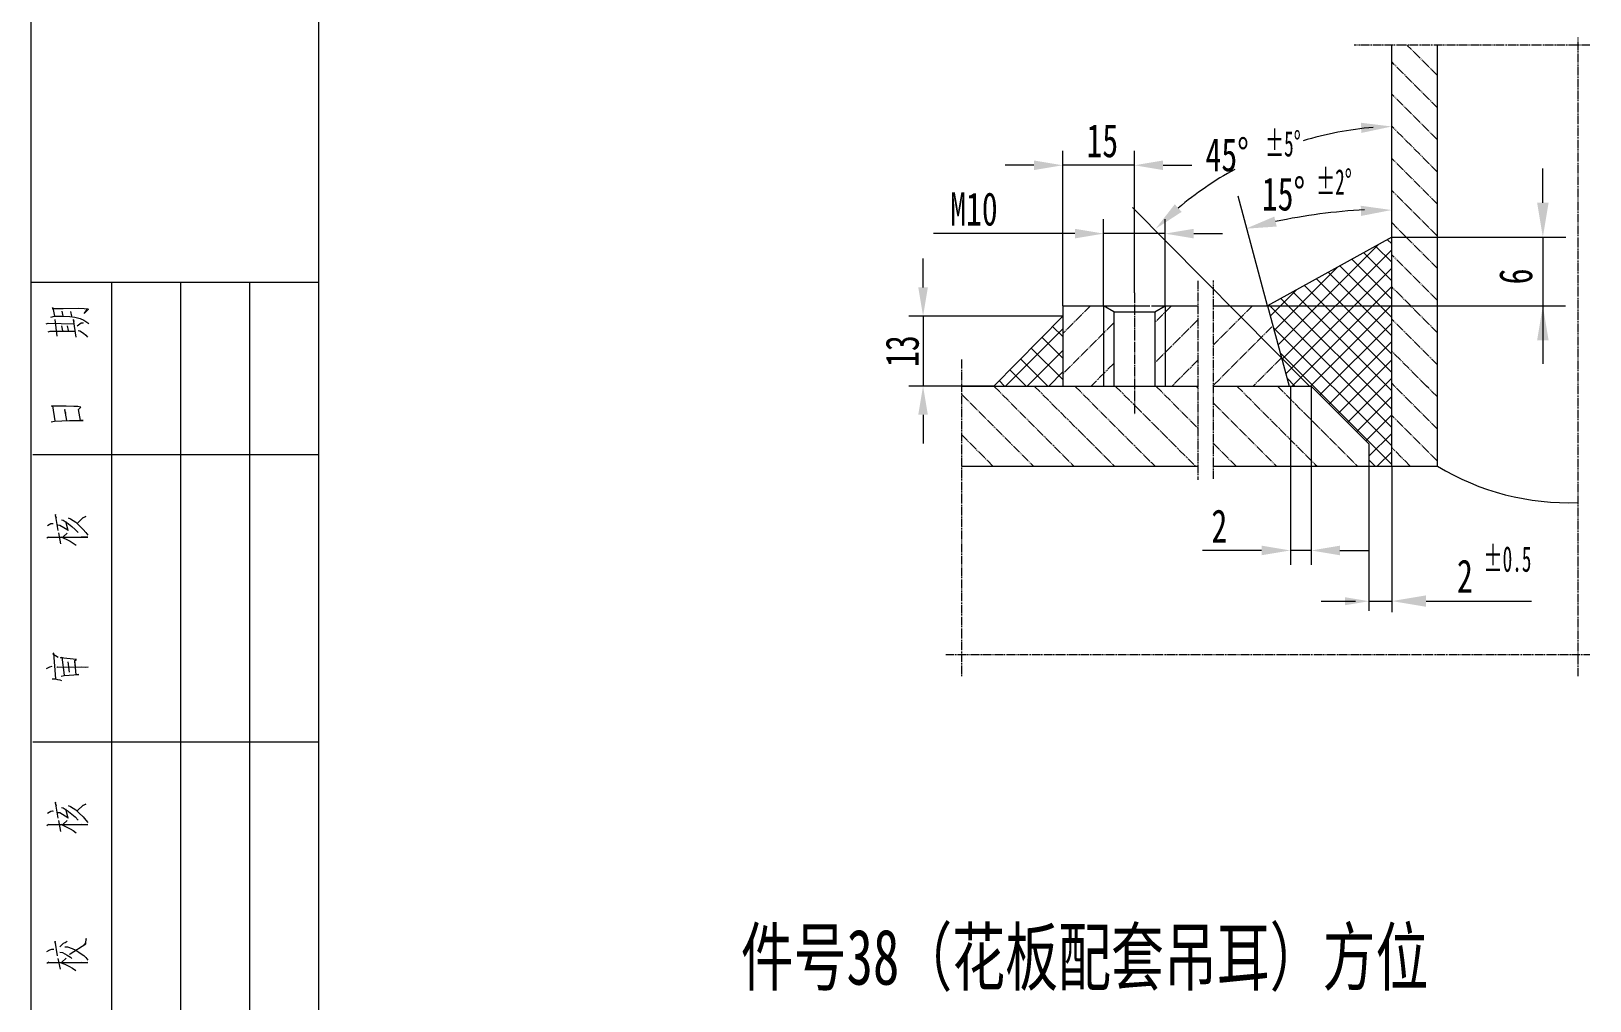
# Model space of a CAD drawing. Header units: millimetres. Extents: x 132745 to 150447, y -25377 to -12762.
# Drawn here: x 132745 to 134776, y -23464 to -22199 of the extents above; entities that cross this region are included whole.
import ezdxf

# ---------------------------------------------------------------- set-up
doc = ezdxf.new("R2010")
doc.units = ezdxf.units.MM
doc.linetypes.add('AD_LTYPE1 0 mm', pattern=[16, 13, -1, 1, -1])
doc.linetypes.add('AD_LTYPE2 0 mm', pattern=[16, 11, -1, 1, -1, 1, -1])
for name, color, linetype, lineweight in [('CAXA_0', 7, 'Continuous', 18), ('cdr_dim', 7, 'Continuous', 18), ('尺寸线层', 7, 'Continuous', 18)]:
    doc.layers.add(name, color=color, linetype=linetype, lineweight=lineweight)
for name, color, linetype, lineweight, true_color in [('cdr_dwg1', 4, 'Continuous', 18, 0x00ffff), ('cdr_dwg3', 1, 'AD_LTYPE1 0 mm', 18, 0xff0000), ('cdr_dwg4', 3, 'AD_LTYPE2 0 mm', 18, 0x00ff00)]:
    doc.layers.add(name, color=color, linetype=linetype, lineweight=lineweight, true_color=true_color)
doc.styles.add('HZ', font='simfang.ttf', dxfattribs={"width": 0.7})
doc.styles.add('UserTxtStyle10', font='simfang.ttf', dxfattribs={"width": 0.55})

msp = doc.modelspace()

# ---------------------------------------------------------------- hatches: boundary and pattern name
at = {"layer": 'CAXA_0', "linetype": 'Continuous'}
for points in [[(134707.684, -22423.287), (134722.617, -22423.287), (134715.15, -22468.087)], [(134457.105, -22948.073), (134457.105, -22937.62), (134488.465, -22942.846)]]:
    msp.add_hatch(color=7, dxfattribs=at).paths.add_polyline_path(points, flags=0)
at = {"layer": 'cdr_dim', "linetype": 'Continuous'}
for points in [[(134478.516, -22332.228), (134477.933, -22318.908), (134518.186, -22323.82)], [(134051.843, -22380.626), (134051.843, -22368.126), (134089.343, -22374.376)], [(134220.176, -22380.626), (134220.176, -22368.126), (134182.676, -22374.376)], [(134235.36, -22425.287), (134244.367, -22435.118), (134210.371, -22457.223)], [(134478.199, -22440.464), (134477.845, -22427.136), (134518.008, -22432.739)], [(134365.1, -22441.304), (134368.208, -22454.27), (134327.756, -22457.111)], [(134105.176, -22469.759), (134105.176, -22457.259), (134142.676, -22463.509)], [(134260.176, -22469.759), (134260.176, -22457.259), (134222.676, -22463.509)], [(133913.525, -22533.618), (133901.025, -22533.618), (133907.275, -22571.118)], [(134707.684, -22602.487), (134722.617, -22602.487), (134715.15, -22557.687)], [(133913.525, -22699.72), (133901.025, -22699.72), (133907.275, -22662.22)], [(134348.594, -22882.896), (134348.594, -22870.396), (134386.094, -22876.646)], [(134450.597, -22882.896), (134450.597, -22870.396), (134413.097, -22876.646)], [(134562.963, -22950.141), (134562.963, -22935.208), (134518.163, -22942.674)]]:
    msp.add_hatch(color=256, dxfattribs=at).paths.add_polyline_path(points, flags=0)

# ---------------------------------------------------------------- linework, layer by layer
at = {"layer": 'CAXA_0', "color": 3, "linetype": 'AD_LTYPE2 0 mm', "true_color": 0x00ff00}
for p, q in [((134776.387, -22217.535), (134469.114, -22217.535)), ((134761.023, -23040.508), (134761.023, -22207.643)), ((134265.596, -22525.21), (134265.596, -22784.445)), ((134285.777, -22783.404), (134285.777, -22524.709)), ((134125.388, -22557.687), (134089.343, -22593.732)), ((134230.983, -22557.687), (134209.343, -22579.327)), ((134336.577, -22557.687), (134285.777, -22608.487)), ((134156.009, -22579.863), (134089.343, -22646.529)), ((134265.596, -22575.87), (134209.343, -22632.124)), ((134361.868, -22585.194), (134284.841, -22662.22)), ((133957.271, -22627.453), (133957.271, -23040.398)), ((134156.009, -22632.66), (134126.449, -22662.22)), ((134265.596, -22628.668), (134232.044, -22662.22)), ((134374.437, -22625.422), (134337.639, -22662.22)), ((133957.271, -22672.81), (134051.215, -22766.753)), ((133999.479, -22662.22), (134104.012, -22766.753)), ((134052.276, -22662.22), (134156.81, -22766.753)), ((134105.073, -22662.22), (134204.925, -22762.072)), ((134157.871, -22662.22), (134184.744, -22689.093)), ((134210.668, -22662.22), (134265.596, -22717.148)), ((134263.465, -22662.22), (134265.596, -22664.351)), ((134316.263, -22662.22), (134420.796, -22766.753)), ((134369.06, -22662.22), (134473.593, -22766.753)), ((134184.744, -22689.093), (134262.404, -22766.753)), ((134285.777, -22684.532), (134367.999, -22766.753)), ((133957.271, -22725.607), (133998.418, -22766.753)), ((134285.777, -22737.329), (134315.201, -22766.753)), ((134204.925, -22762.072), (134209.607, -22766.753)), ((133936.95, -23012.263), (134776.387, -23012.263))]:
    msp.add_line(p, q, dxfattribs=at)
at = {"layer": 'CAXA_0', "color": 4, "linetype": 'Continuous', "true_color": 0x00ffff}
for p, q in [((134518.163, -22766.753), (134518.163, -22217.535)), ((134577.897, -22766.753), (134577.897, -22217.535)), ((132744.719, -22526.782), (133119.719, -22526.782)), ((132849.719, -25226.782), (132849.719, -22526.782)), ((134089.343, -22571.118), (133999.479, -22662.22)), ((134089.343, -22557.687), (134089.343, -22662.22)), ((134089.343, -22557.687), (134202.84, -22557.687)), ((134156.009, -22565.687), (134156.009, -22662.22)), ((134156.009, -22565.687), (134209.343, -22565.687)), ((134204.925, -22557.687), (134265.596, -22557.687)), ((134209.343, -22565.687), (134209.343, -22662.22)), ((134222.676, -22565.687), (134222.983, -22565.687)), ((134285.777, -22557.687), (134356.287, -22557.687)), ((133957.271, -22662.22), (134210.668, -22662.22)), ((134204.925, -22662.22), (134265.596, -22662.22)), ((134284.841, -22662.22), (134413.097, -22662.22)), ((133119.719, -22751.782), (132746.968, -22751.782)), ((134488.297, -22737.42), (134488.297, -22766.753)), ((133957.271, -22766.753), (134204.925, -22766.753)), ((134204.925, -22766.753), (134265.596, -22766.753)), ((134285.777, -22766.753), (134577.897, -22766.753)), ((133119.719, -23126.782), (132746.968, -23126.782))]:
    msp.add_line(p, q, dxfattribs=at)
at = {"layer": 'CAXA_0', "color": 7, "linetype": 'Continuous'}
for p, q in [((134715.15, -22423.287), (134715.15, -22378.487)), ((134518.163, -22468.141), (134745.017, -22468.087)), ((134369.959, -22608.711), (134501.45, -22477.219)), ((134375.02, -22627.597), (134518.163, -22484.453)), ((134518.163, -22524.881), (134481.539, -22488.257)), ((134518.163, -22500.934), (134496.946, -22479.716)), ((134518.163, -22476.987), (134512.353, -22471.176)), ((134364.898, -22589.824), (134447.718, -22507.004)), ((134380.08, -22646.484), (134518.163, -22508.401)), ((134518.163, -22572.776), (134450.725, -22505.338)), ((134518.163, -22548.829), (134466.132, -22496.797)), ((132939.719, -25226.782), (132939.719, -22526.782)), ((133029.719, -25226.782), (133029.719, -22526.782)), ((134518.163, -22644.618), (134404.504, -22530.959)), ((134518.163, -22620.671), (134419.911, -22522.418)), ((134518.163, -22596.723), (134435.318, -22513.878)), ((134359.838, -22570.937), (134393.985, -22536.79)), ((134518.163, -22692.513), (134373.69, -22548.04)), ((134388.292, -22662.22), (134518.163, -22532.348)), ((134518.163, -22668.566), (134389.097, -22539.499)), ((132770.282, -22572.413), (132775.094, -22571.298)), ((132773.344, -22560.142), (132772.032, -22561.257)), ((132772.032, -22561.257), (132772.032, -22561.257)), ((132772.032, -22561.257), (132785.594, -22561.257)), ((132775.532, -22571.298), (132773.344, -22560.142)), ((132773.344, -22560.142), (132773.344, -22560.142)), ((132775.094, -22571.298), (132775.094, -22571.298)), ((132775.094, -22571.298), (132784.719, -22571.298)), ((132784.719, -22571.298), (132784.719, -22571.298)), ((132784.719, -22571.298), (132795.219, -22571.67)), ((132786.469, -22570.926), (132785.157, -22564.604)), ((132785.594, -22561.257), (132785.594, -22561.257)), ((132785.594, -22561.257), (132786.469, -22561.257)), ((132786.469, -22561.257), (132806.157, -22560.885)), ((132786.469, -22561.257), (132786.469, -22561.257)), ((132795.219, -22571.67), (132795.219, -22571.67)), ((132795.219, -22571.67), (132801.782, -22572.413)), ((132797.844, -22570.926), (132796.532, -22564.976)), ((132797.844, -22571.67), (132797.844, -22570.926)), ((132797.844, -22570.926), (132797.844, -22570.926)), ((132806.157, -22560.885), (132806.157, -22560.885)), ((132806.157, -22560.885), (132813.594, -22561.257)), ((132813.594, -22561.257), (132813.594, -22561.257)), ((132813.594, -22561.257), (132817.969, -22561.629)), ((132819.282, -22562.001), (132813.594, -22567.579)), ((132813.594, -22567.579), (132817.532, -22562.373)), ((132813.594, -22567.579), (132813.594, -22567.579)), ((132817.969, -22561.629), (132817.969, -22561.629)), ((132817.969, -22561.629), (132819.282, -22562.001)), ((132819.282, -22562.001), (132819.282, -22562.001)), ((134518.163, -22716.46), (134358.283, -22556.58)), ((134412.239, -22662.22), (134518.163, -22556.295)), ((132764.157, -22580.967), (132766.782, -22580.223)), ((132766.782, -22580.223), (132766.782, -22580.223)), ((132766.782, -22580.223), (132800.907, -22581.338)), ((132766.782, -22591.379), (132769.407, -22590.635)), ((132769.407, -22590.635), (132769.407, -22590.635)), ((132769.407, -22590.635), (132802.219, -22590.635)), ((132778.594, -22597.329), (132775.969, -22575.388)), ((132786.032, -22590.263), (132784.719, -22583.57)), ((132793.469, -22589.892), (132792.157, -22583.942)), ((132800.032, -22575.388), (132799.594, -22576.504)), ((132799.594, -22576.504), (132799.594, -22576.504)), ((132799.594, -22576.504), (132800.907, -22577.992)), ((132803.532, -22598.445), (132800.032, -22575.388)), ((132800.032, -22575.388), (132800.032, -22575.388)), ((132801.782, -22572.413), (132801.782, -22572.413)), ((132801.782, -22572.413), (132808.782, -22574.273)), ((132804.844, -22583.942), (132810.094, -22579.851)), ((132806.157, -22589.892), (132808.344, -22590.263)), ((132812.282, -22579.851), (132808.344, -22581.338)), ((132808.344, -22590.263), (132808.344, -22590.263)), ((132808.344, -22590.263), (132812.719, -22593.238)), ((132808.782, -22574.273), (132808.782, -22574.273)), ((132808.782, -22574.273), (132813.157, -22576.504)), ((132810.094, -22579.851), (132810.094, -22579.851)), ((132810.094, -22579.851), (132812.282, -22579.851)), ((132812.282, -22579.851), (132812.282, -22579.851)), ((132813.157, -22576.504), (132813.157, -22576.504)), ((132813.157, -22576.504), (132819.719, -22580.595)), ((134518.163, -22740.408), (134363.917, -22586.161)), ((134424.642, -22673.765), (134518.163, -22580.243)), ((132812.719, -22593.238), (132812.719, -22593.238)), ((132812.719, -22593.238), (132815.782, -22595.842)), ((132815.782, -22595.842), (132815.782, -22595.842)), ((132815.782, -22595.842), (132817.969, -22598.445)), ((134436.615, -22685.738), (134518.163, -22604.19)), ((134518.163, -22764.355), (134372.682, -22618.874)), ((134448.589, -22697.712), (134518.163, -22628.138)), ((134392.081, -22662.22), (134381.448, -22651.586)), ((134460.563, -22709.686), (134518.163, -22652.085)), ((132771.157, -22688.313), (132772.469, -22687.942)), ((132779.907, -22688.313), (132771.157, -22688.313)), ((132771.157, -22688.313), (132771.157, -22688.313)), ((132772.469, -22687.942), (132772.469, -22687.942)), ((132772.469, -22687.942), (132775.532, -22707.651)), ((132790.407, -22688.685), (132779.907, -22688.313)), ((132779.907, -22688.313), (132779.907, -22688.313)), ((132788.657, -22692.776), (132788.219, -22694.263)), ((132791.282, -22707.279), (132788.657, -22692.776)), ((132788.657, -22692.776), (132788.657, -22692.776)), ((132800.469, -22689.057), (132790.407, -22688.685)), ((132790.407, -22688.685), (132790.407, -22688.685)), ((132805.719, -22689.057), (132800.469, -22689.057)), ((132800.469, -22689.057), (132800.469, -22689.057)), ((132809.657, -22689.801), (132805.719, -22689.057)), ((132805.719, -22689.057), (132805.719, -22689.057)), ((132806.594, -22692.776), (132809.657, -22689.801)), ((132809.219, -22707.279), (132806.594, -22692.776)), ((132806.594, -22692.776), (132806.594, -22692.776)), ((132809.657, -22689.801), (132809.657, -22689.801)), ((134472.536, -22721.659), (134518.163, -22676.032)), ((132770.719, -22708.767), (132775.094, -22708.023)), ((132775.094, -22708.023), (132784.719, -22707.651)), ((132775.094, -22708.023), (132775.094, -22708.023)), ((132784.719, -22707.651), (132794.782, -22707.279)), ((132784.719, -22707.651), (132784.719, -22707.651)), ((132788.219, -22694.263), (132788.219, -22694.263)), ((132788.219, -22694.263), (132789.969, -22697.61)), ((132794.782, -22707.279), (132794.782, -22707.279)), ((132794.782, -22707.279), (132796.094, -22707.279)), ((132796.094, -22707.279), (132796.094, -22707.279)), ((132796.094, -22707.279), (132803.094, -22707.279)), ((132803.094, -22707.279), (132803.094, -22707.279)), ((132803.094, -22707.279), (132812.282, -22707.279)), ((132812.282, -22707.279), (132809.219, -22707.279)), ((132809.219, -22707.279), (132809.219, -22707.279)), ((132812.282, -22707.279), (132812.282, -22707.279)), ((134484.51, -22733.633), (134518.163, -22699.98)), ((134488.297, -22753.794), (134518.163, -22723.927)), ((134499.284, -22766.753), (134518.163, -22747.874)), ((134496.615, -22766.753), (134488.297, -22758.436)), ((134488.297, -22766.753), (134488.297, -22955.575)), ((134518.163, -22766.753), (134518.163, -22957.322)), ((132776.407, -22829.773), (132775.969, -22831.26)), ((132775.969, -22831.26), (132775.969, -22831.26)), ((132775.969, -22831.26), (132777.282, -22834.235)), ((132779.907, -22850.598), (132776.407, -22829.773)), ((132776.407, -22829.773), (132776.407, -22829.773)), ((132793.032, -22834.235), (132796.094, -22835.351)), ((132796.094, -22835.351), (132796.094, -22835.351)), ((132796.094, -22835.351), (132803.094, -22839.813)), ((132804.844, -22841.301), (132812.282, -22833.863)), ((132815.782, -22832.376), (132811.407, -22834.607)), ((132812.282, -22833.863), (132815.782, -22832.376)), ((132812.282, -22833.863), (132812.282, -22833.863)), ((132815.782, -22832.376), (132815.782, -22832.376)), ((132765.907, -22844.276), (132770.282, -22841.673)), ((132770.282, -22841.673), (132772.032, -22841.301)), ((132770.282, -22841.673), (132770.282, -22841.673)), ((132772.032, -22841.301), (132772.032, -22841.301)), ((132772.032, -22841.301), (132773.344, -22841.673)), ((132779.469, -22843.16), (132782.094, -22843.532)), ((132780.344, -22853.573), (132782.969, -22868.076)), ((132782.094, -22843.532), (132782.094, -22843.532)), ((132782.094, -22843.532), (132792.594, -22849.854)), ((132784.282, -22836.838), (132786.469, -22837.21)), ((132786.469, -22837.21), (132786.469, -22837.21)), ((132786.469, -22837.21), (132793.032, -22841.673)), ((132786.469, -22858.779), (132791.719, -22853.945)), ((132793.032, -22850.598), (132789.969, -22839.07)), ((132792.594, -22849.854), (132792.594, -22849.854)), ((132792.594, -22849.854), (132793.032, -22850.598)), ((132793.032, -22841.673), (132793.032, -22841.673)), ((132793.032, -22841.673), (132793.469, -22842.045)), ((132793.032, -22850.598), (132793.032, -22850.598)), ((132793.469, -22842.045), (132793.469, -22842.045)), ((132793.469, -22842.045), (132797.844, -22845.392)), ((132797.844, -22845.392), (132797.844, -22845.392)), ((132797.844, -22845.392), (132802.219, -22849.11)), ((132802.219, -22849.11), (132802.219, -22849.11)), ((132802.219, -22849.11), (132806.157, -22853.201)), ((132803.094, -22839.813), (132803.094, -22839.813)), ((132803.094, -22839.813), (132807.469, -22844.276)), ((132807.469, -22844.276), (132807.469, -22844.276)), ((132807.469, -22844.276), (132812.282, -22849.11)), ((132812.282, -22849.11), (132812.282, -22849.11)), ((132812.282, -22849.11), (132815.782, -22853.201)), ((132815.782, -22853.201), (132815.782, -22853.201)), ((132815.782, -22853.201), (132818.407, -22856.548)), ((132765.032, -22860.267), (132767.219, -22858.779)), ((132767.219, -22858.779), (132766.782, -22859.151)), ((132766.782, -22859.151), (132766.782, -22859.151)), ((132766.782, -22859.151), (132818.407, -22859.151)), ((132767.219, -22858.779), (132767.219, -22858.779)), ((132783.407, -22858.779), (132790.407, -22862.126)), ((132790.407, -22862.126), (132790.407, -22862.126)), ((132790.407, -22862.126), (132795.657, -22864.729)), ((132795.657, -22864.729), (132795.657, -22864.729)), ((132795.657, -22864.729), (132799.594, -22866.96)), ((132799.594, -22866.96), (132799.594, -22866.96)), ((132799.594, -22866.96), (132803.532, -22869.935)), ((132814.469, -22859.523), (132810.094, -22859.151)), ((132818.407, -22859.151), (132814.469, -22859.523)), ((132814.469, -22859.523), (132814.469, -22859.523)), ((132818.407, -22859.151), (132818.407, -22859.151)), ((134426.257, -22942.674), (134471.057, -22942.674)), ((132774.219, -23010.504), (132772.907, -23011.248)), ((132772.907, -23011.248), (132772.907, -23011.248)), ((132772.907, -23011.248), (132779.907, -23015.71)), ((132776.844, -23043.973), (132774.219, -23010.504)), ((132774.219, -23010.504), (132774.219, -23010.504)), ((132782.969, -23016.454), (132784.719, -23015.71)), ((132803.969, -23018.685), (132782.969, -23016.454)), ((132782.969, -23016.454), (132782.969, -23016.454)), ((132784.719, -23015.71), (132784.719, -23015.71)), ((132784.719, -23015.71), (132787.782, -23039.138)), ((132801.782, -23020.173), (132803.969, -23018.685)), ((132803.969, -23018.685), (132803.969, -23018.685)), ((132764.594, -23030.585), (132768.969, -23028.354)), ((132768.969, -23028.354), (132772.032, -23027.61)), ((132768.969, -23028.354), (132768.969, -23028.354)), ((132778.157, -23029.098), (132779.032, -23028.354)), ((132779.032, -23028.354), (132779.032, -23028.354)), ((132779.032, -23028.354), (132818.844, -23028.726)), ((132787.782, -23039.882), (132807.032, -23038.395)), ((132794.782, -23035.42), (132793.032, -23022.032)), ((132801.782, -23020.173), (132801.344, -23022.404)), ((132801.344, -23022.404), (132801.344, -23022.404)), ((132801.344, -23022.404), (132802.219, -23026.495)), ((132803.532, -23038.767), (132801.782, -23020.173)), ((132801.782, -23020.173), (132801.782, -23020.173)), ((132807.032, -23038.395), (132803.532, -23038.767)), ((132803.532, -23038.767), (132803.532, -23038.767)), ((132807.032, -23038.395), (132807.032, -23038.395)), ((132814.907, -23029.47), (132810.094, -23028.726)), ((132818.844, -23028.726), (132814.907, -23029.47)), ((132814.907, -23029.47), (132814.907, -23029.47)), ((132818.844, -23028.726), (132818.844, -23028.726)), ((132772.032, -23043.973), (132775.969, -23043.973)), ((132775.969, -23043.973), (132775.969, -23043.973)), ((132775.969, -23043.973), (132779.032, -23044.717)), ((132779.032, -23044.717), (132779.032, -23044.717)), ((132779.032, -23044.717), (132782.094, -23045.46)), ((132782.094, -23045.46), (132782.094, -23045.46)), ((132782.094, -23045.46), (132784.282, -23046.204)), ((132783.844, -23040.626), (132787.782, -23039.882)), ((132787.782, -23039.882), (132787.782, -23039.882)), ((132765.907, -23219.276), (132770.282, -23216.673)), ((132770.282, -23216.673), (132772.032, -23216.301)), ((132770.282, -23216.673), (132770.282, -23216.673)), ((132772.032, -23216.301), (132772.032, -23216.301)), ((132772.032, -23216.301), (132773.344, -23216.673)), ((132776.407, -23204.773), (132775.969, -23206.26)), ((132775.969, -23206.26), (132775.969, -23206.26)), ((132775.969, -23206.26), (132777.282, -23209.235)), ((132779.907, -23225.598), (132776.407, -23204.773)), ((132776.407, -23204.773), (132776.407, -23204.773)), ((132779.469, -23218.16), (132782.094, -23218.532)), ((132782.094, -23218.532), (132782.094, -23218.532)), ((132782.094, -23218.532), (132792.594, -23224.854)), ((132784.282, -23211.838), (132786.469, -23212.21)), ((132786.469, -23212.21), (132786.469, -23212.21)), ((132786.469, -23212.21), (132793.032, -23216.673)), ((132793.032, -23225.598), (132789.969, -23214.07)), ((132793.032, -23209.235), (132796.094, -23210.351)), ((132793.032, -23216.673), (132793.032, -23216.673)), ((132793.032, -23216.673), (132793.469, -23217.045)), ((132793.469, -23217.045), (132793.469, -23217.045)), ((132793.469, -23217.045), (132797.844, -23220.392)), ((132796.094, -23210.351), (132796.094, -23210.351)), ((132796.094, -23210.351), (132803.094, -23214.813)), ((132797.844, -23220.392), (132797.844, -23220.392)), ((132797.844, -23220.392), (132802.219, -23224.11)), ((132803.094, -23214.813), (132803.094, -23214.813)), ((132803.094, -23214.813), (132807.469, -23219.276)), ((132804.844, -23216.301), (132812.282, -23208.863)), ((132807.469, -23219.276), (132807.469, -23219.276)), ((132807.469, -23219.276), (132812.282, -23224.11)), ((132815.782, -23207.376), (132811.407, -23209.607)), ((132812.282, -23208.863), (132815.782, -23207.376)), ((132812.282, -23208.863), (132812.282, -23208.863)), ((132815.782, -23207.376), (132815.782, -23207.376)), ((132765.032, -23235.267), (132767.219, -23233.779)), ((132767.219, -23233.779), (132766.782, -23234.151)), ((132766.782, -23234.151), (132766.782, -23234.151)), ((132766.782, -23234.151), (132818.407, -23234.151)), ((132767.219, -23233.779), (132767.219, -23233.779)), ((132780.344, -23228.573), (132782.969, -23243.076)), ((132783.407, -23233.779), (132790.407, -23237.126)), ((132786.469, -23233.779), (132791.719, -23228.945)), ((132790.407, -23237.126), (132790.407, -23237.126)), ((132790.407, -23237.126), (132795.657, -23239.729)), ((132792.594, -23224.854), (132792.594, -23224.854)), ((132792.594, -23224.854), (132793.032, -23225.598)), ((132793.032, -23225.598), (132793.032, -23225.598)), ((132795.657, -23239.729), (132795.657, -23239.729)), ((132795.657, -23239.729), (132799.594, -23241.96)), ((132799.594, -23241.96), (132799.594, -23241.96)), ((132799.594, -23241.96), (132803.532, -23244.935)), ((132802.219, -23224.11), (132802.219, -23224.11)), ((132802.219, -23224.11), (132806.157, -23228.201)), ((132814.469, -23234.523), (132810.094, -23234.151)), ((132812.282, -23224.11), (132812.282, -23224.11)), ((132812.282, -23224.11), (132815.782, -23228.201)), ((132818.407, -23234.151), (132814.469, -23234.523)), ((132814.469, -23234.523), (132814.469, -23234.523)), ((132815.782, -23228.201), (132815.782, -23228.201)), ((132815.782, -23228.201), (132818.407, -23231.548)), ((132818.407, -23234.151), (132818.407, -23234.151)), ((132816.219, -23382.529), (132814.907, -23389.223)), ((132815.782, -23389.595), (132816.219, -23382.529)), ((132816.219, -23382.529), (132816.219, -23382.529)), ((132765.032, -23399.635), (132768.969, -23397.404)), ((132768.969, -23397.404), (132771.594, -23396.66)), ((132768.969, -23397.404), (132768.969, -23397.404)), ((132771.594, -23396.66), (132771.594, -23396.66)), ((132771.594, -23396.66), (132774.219, -23396.66)), ((132775.969, -23386.248), (132775.532, -23387.735)), ((132775.532, -23387.735), (132775.532, -23387.735)), ((132775.532, -23387.735), (132776.407, -23389.595)), ((132779.032, -23405.213), (132775.969, -23386.248)), ((132775.969, -23386.248), (132775.969, -23386.248)), ((132782.094, -23393.313), (132786.907, -23388.851)), ((132782.094, -23400.379), (132785.594, -23400.751)), ((132785.594, -23400.751), (132785.594, -23400.751)), ((132785.594, -23400.751), (132791.719, -23404.47)), ((132786.907, -23388.851), (132789.094, -23387.735)), ((132786.907, -23388.851), (132786.907, -23388.851)), ((132788.657, -23393.685), (132792.157, -23393.313)), ((132789.094, -23387.735), (132791.719, -23386.248)), ((132789.094, -23387.735), (132789.094, -23387.735)), ((132791.719, -23404.47), (132791.719, -23404.47)), ((132791.719, -23404.47), (132796.094, -23407.073)), ((132792.157, -23393.313), (132792.157, -23393.313)), ((132792.157, -23393.313), (132798.282, -23395.545)), ((132794.782, -23403.726), (132795.657, -23402.61)), ((132795.657, -23402.61), (132815.782, -23389.595)), ((132795.657, -23402.61), (132795.657, -23402.61)), ((132798.282, -23395.545), (132798.282, -23395.545)), ((132798.282, -23395.545), (132803.094, -23397.776)), ((132803.094, -23397.776), (132803.094, -23397.776)), ((132803.094, -23397.776), (132807.032, -23400.379)), ((132807.032, -23400.379), (132807.032, -23400.379)), ((132807.032, -23400.379), (132810.094, -23402.61)), ((132810.094, -23402.61), (132810.094, -23402.61)), ((132810.094, -23402.61), (132813.157, -23404.842)), ((132814.907, -23389.223), (132813.157, -23391.082)), ((132814.907, -23389.223), (132814.907, -23389.223)), ((132815.782, -23389.595), (132815.782, -23389.595)), ((132765.032, -23414.882), (132767.657, -23413.023)), ((132767.657, -23413.023), (132766.782, -23413.767)), ((132766.782, -23413.767), (132766.782, -23413.767)), ((132766.782, -23413.767), (132818.407, -23413.767)), ((132767.657, -23413.023), (132767.657, -23413.023)), ((132779.469, -23408.56), (132782.532, -23422.692)), ((132782.532, -23413.767), (132788.657, -23415.998)), ((132784.719, -23413.395), (132790.407, -23408.188)), ((132788.657, -23415.998), (132788.657, -23415.998)), ((132788.657, -23415.998), (132793.907, -23418.601)), ((132793.907, -23418.601), (132793.907, -23418.601)), ((132793.907, -23418.601), (132798.719, -23421.204)), ((132796.094, -23407.073), (132796.094, -23407.073)), ((132796.094, -23407.073), (132797.844, -23408.56)), ((132798.719, -23421.204), (132798.719, -23421.204)), ((132798.719, -23421.204), (132803.094, -23424.179)), ((132815.344, -23414.51), (132810.969, -23413.767)), ((132813.157, -23404.842), (132813.157, -23404.842)), ((132813.157, -23404.842), (132815.782, -23407.445)), ((132818.407, -23413.767), (132815.344, -23414.51)), ((132815.344, -23414.51), (132815.344, -23414.51)), ((132815.782, -23407.445), (132815.782, -23407.445)), ((132815.782, -23407.445), (132818.407, -23410.792)), ((132818.407, -23413.767), (132818.407, -23413.767))]:
    msp.add_line(p, q, dxfattribs=at)
at = {"layer": 'CAXA_0', "color": 4, "linetype": 'Continuous', "true_color": 0x00ffff}
msp.add_arc((134748.71, -22485.036), 329.456, 238.770433, 272.141935, dxfattribs=at)
at = {"layer": 'cdr_dim', "linetype": 'Continuous'}
for p, q in [((132744.719, -25376.782), (132744.719, -12761.783)), ((134518.163, -22468.141), (134518.163, -22289.644)), ((134089.343, -22557.687), (134089.343, -22355.626)), ((134182.676, -22540.918), (134182.676, -22355.626)), ((134051.843, -22374.376), (134014.343, -22374.376)), ((134182.676, -22374.376), (134089.343, -22374.376)), ((134220.176, -22374.376), (134257.676, -22374.376)), ((134518.163, -22468.141), (134518.163, -22388.081)), ((134518.163, -22467.955), (134518.163, -22407.629)), ((134410.885, -22662.22), (134180.419, -22429.542)), ((134356.287, -22557.687), (134317.906, -22414.445)), ((134142.676, -22557.687), (134142.676, -22444.759)), ((134222.676, -22557.687), (134222.676, -22444.759)), ((134105.176, -22463.509), (133920.957, -22463.509)), ((134222.676, -22463.509), (134142.676, -22463.509)), ((134260.176, -22463.509), (134297.676, -22463.509)), ((134715.15, -22468.087), (134715.15, -22633.333)), ((133907.275, -22533.618), (133907.275, -22496.118)), ((134089.343, -22571.118), (133888.525, -22571.118)), ((133907.275, -22571.118), (133907.275, -22662.22)), ((134142.676, -22557.687), (134142.676, -22662.22)), ((134222.676, -22557.687), (134222.676, -22662.22)), ((134356.287, -22557.687), (134744.872, -22557.687)), ((134014.874, -22662.22), (134089.343, -22587.751)), ((134089.343, -22597.659), (134076.163, -22584.479)), ((134089.343, -22625.722), (134062.227, -22598.607)), ((134069.714, -22662.22), (134034.356, -22626.862)), ((134042.937, -22662.22), (134089.343, -22615.814)), ((134089.343, -22653.786), (134048.292, -22612.735)), ((134041.65, -22662.22), (134020.42, -22640.99)), ((134071.001, -22662.22), (134089.343, -22643.878)), ((133999.479, -22662.22), (133888.525, -22662.22)), ((134013.587, -22662.22), (134006.485, -22655.118)), ((134386.094, -22662.22), (134386.094, -22895.396)), ((134413.097, -22662.22), (134413.097, -22895.396)), ((133907.275, -22699.72), (133907.275, -22737.22)), ((134348.594, -22876.646), (134271.344, -22876.646)), ((134413.097, -22876.646), (134386.094, -22876.646)), ((134450.597, -22876.646), (134488.097, -22876.646)), ((134488.465, -22942.846), (134518.163, -22942.674)), ((134562.963, -22942.674), (134700.253, -22942.674))]:
    msp.add_line(p, q, dxfattribs=at)
for centre, radius, start, end in [((134533.973, -22780.825), 457.642, 95.009504, 106.688789), ((134533.973, -22780.825), 457.642, 118.778306, 129.990496), ((134522.837, -23185.165), 753.737, 93.040983, 101.959017)]:
    msp.add_arc(centre, radius, start, end, dxfattribs=at)
at = {"layer": 'cdr_dwg1', "linetype": 'Continuous'}
for p, q in [((133119.719, -25226.782), (133119.719, -12911.783)), ((134518.163, -22467.955), (134356.287, -22557.687)), ((134518.163, -22468.087), (134356.287, -22557.687)), ((134518.163, -22766.753), (134518.163, -22468.141)), ((134518.163, -22766.753), (134518.163, -22468.141)), ((134156.009, -22565.687), (134142.676, -22557.687)), ((134209.343, -22565.687), (134222.676, -22557.687)), ((134356.287, -22557.687), (134384.297, -22662.22)), ((134356.287, -22557.687), (134384.297, -22662.22)), ((134384.297, -22662.22), (134413.097, -22662.22)), ((134413.097, -22662.22), (134488.297, -22737.42)), ((134488.297, -22737.42), (134413.097, -22662.22)), ((134488.297, -22737.42), (134488.297, -22766.753)), ((134389.309, -22766.753), (134518.163, -22766.753)), ((134488.297, -22766.753), (134518.163, -22766.753))]:
    msp.add_line(p, q, dxfattribs=at)
at = {"layer": 'cdr_dwg3', "linetype": 'AD_LTYPE1 0 mm'}
msp.add_line((134182.676, -22540.918), (134182.676, -22699.138), dxfattribs=at)
at = {"layer": 'cdr_dwg4', "linetype": 'AD_LTYPE2 0 mm'}
for p, q in [((134577.897, -22257.435), (134537.997, -22217.535)), ((134577.897, -22299.343), (134518.163, -22239.609)), ((134577.897, -22341.25), (134518.163, -22281.517)), ((134577.897, -22383.158), (134518.163, -22323.425)), ((134577.897, -22425.066), (134518.163, -22365.333)), ((134577.897, -22466.974), (134518.163, -22407.241)), ((134537.151, -22468.136), (134518.163, -22449.149)), ((134577.897, -22508.882), (134537.151, -22468.136)), ((134577.897, -22550.79), (134518.163, -22491.056)), ((134542.886, -22557.687), (134518.163, -22532.964)), ((134577.897, -22592.698), (134542.886, -22557.687)), ((134577.897, -22634.605), (134518.163, -22574.872)), ((134563.603, -22662.22), (134518.163, -22616.78)), ((134521.696, -22662.22), (134518.163, -22658.688)), ((134543.611, -22684.136), (134521.696, -22662.22)), ((134577.897, -22676.513), (134563.603, -22662.22)), ((134577.897, -22718.421), (134543.611, -22684.136)), ((134577.897, -22760.329), (134518.163, -22700.596)), ((134542.413, -22766.753), (134518.163, -22742.504))]:
    msp.add_line(p, q, dxfattribs=at)

# ---------------------------------------------------------------- texts
at = {"layer": 'CAXA_0', "color": 7, "linetype": 'Continuous', "attachment_point": 7, "line_spacing_factor": 1.194679}
for s, insert, char_height, width, style in [('45%%D', (134275.433, -22382.945), 43.3385, 129.59502, 'HZ'), ('15%%D', (134348.822, -22434.07), 43.3385, 129.59502, 'HZ'), ('%%P0.5', (134637.763, -22904.988), 33.3867, 98.10524, 'UserTxtStyle10'), ('2', (134603.206, -22931.785), 43.339, 32.36625, 'HZ'), ('件号38（花板配套吊耳）方位', (133669.621, -23452.315), 72.23088, 1403.94591, 'HZ')]:
    msp.add_mtext(s, dxfattribs=dict(at, insert=insert, char_height=char_height, width=width, style=style))
at = {"layer": 'CAXA_0', "color": 7, "linetype": 'Continuous', "insert": (134702.074, -22529.65), "char_height": 43.339, "width": 65.0078, "attachment_point": 7, "rotation": 90, "line_spacing_factor": 1.194679, "style": 'HZ'}
msp.add_mtext('6', dxfattribs=at)
at = {"layer": '尺寸线层', "linetype": 'Continuous', "line_spacing_factor": 1.194679}
for s, insert, char_height, width, attachment_point, style in [('15', (134140.898, -22342.501), 43.3385, 64.79751, 5, 'HZ'), ('%%P5%%D', (134352.904, -22363.432), 33.3867, 98.05516, 7, 'UserTxtStyle10'), ('%%P2%%D', (134419.456, -22412.772), 33.3867, 98.05516, 7, 'UserTxtStyle10'), ('M10', (133973.588, -22431.634), 43.3385, 97.22877, 5, 'HZ'), ('2', (134293.411, -22844.771), 43.339, 32.36625, 5, 'HZ')]:
    msp.add_mtext(s, dxfattribs=dict(at, insert=insert, char_height=char_height, width=width, attachment_point=attachment_point, style=style))
at = {"layer": '尺寸线层', "linetype": 'Continuous', "insert": (133880.289, -22616.669), "char_height": 43.3385, "width": 65.0078, "attachment_point": 5, "rotation": 90, "line_spacing_factor": 1.194679, "style": 'HZ'}
msp.add_mtext('13', dxfattribs=at)

doc.saveas('drawing.dxf')
